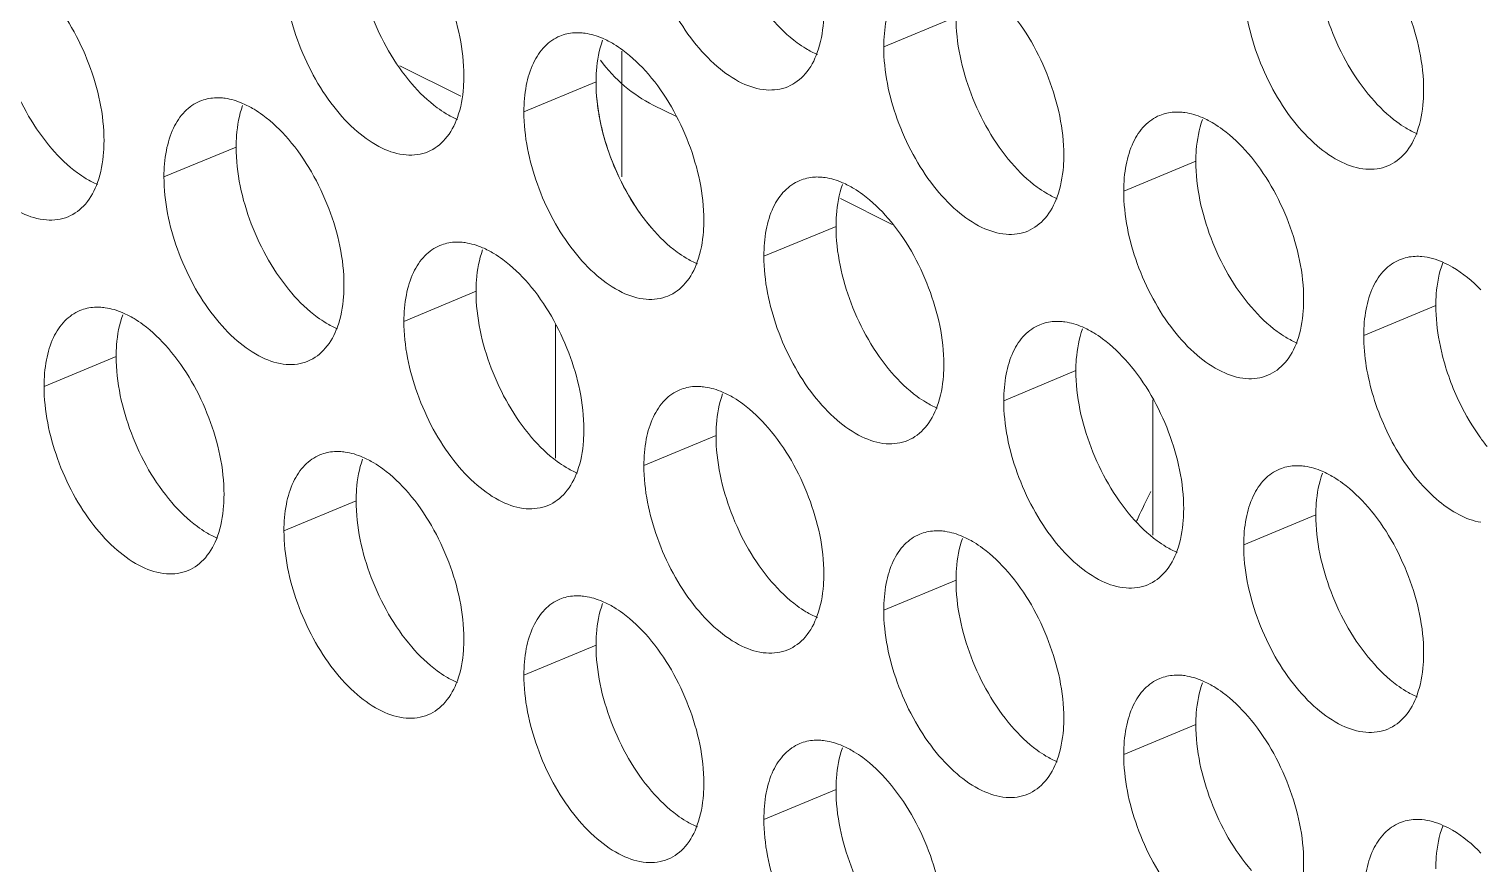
# Model space of a CAD drawing. Header units: millimetres. Extents: x 0 to 2524, y 0 to 1785.
# Drawn here: x 1796.14 to 1808.52, y 796.19 to 803.31 of the extents above; entities that cross this region are included whole.
import ezdxf

# ---------------------------------------------------------------- set-up
doc = ezdxf.new("R2010")
doc.units = ezdxf.units.MM
doc.header["$LTSCALE"] = 0.1
doc.layers.add('标注', color=251, linetype='Continuous', lineweight=9)

msp = doc.modelspace()

# ---------------------------------------------------------------- linework, layer by layer
at = {"layer": '标注'}
for p, q in [((1804.042, 803.413), (1803.426, 803.157)), ((1801.194, 802.05), (1801.194, 803.121)), ((1799.819, 802.738), (1799.299, 802.997)), ((1800.973, 802.859), (1800.358, 802.603)), ((1800.973, 802.859), (1800.358, 802.603)), ((1801.659, 802.563), (1801.46, 802.662)), ((1797.905, 802.304), (1797.289, 802.049)), ((1806.087, 802.183), (1805.472, 801.927)), ((1803.499, 801.643), (1803.057, 801.864)), ((1803.019, 801.628), (1802.404, 801.373)), ((1803.019, 801.628), (1802.404, 801.373)), ((1799.95, 801.074), (1799.335, 800.818)), ((1808.133, 800.952), (1807.518, 800.697)), ((1800.628, 800.79), (1800.628, 799.651)), ((1796.882, 800.519), (1796.267, 800.264)), ((1805.064, 800.398), (1804.449, 800.142)), ((1805.72, 800.149), (1805.72, 798.995)), ((1801.996, 799.844), (1801.381, 799.588)), ((1798.927, 799.289), (1798.312, 799.033)), ((1807.11, 799.168), (1806.495, 798.912)), ((1804.042, 798.613), (1803.426, 798.357)), ((1800.973, 798.059), (1800.358, 797.803)), ((1806.087, 797.383), (1805.472, 797.127)), ((1803.019, 796.828), (1802.404, 796.573))]:
    msp.add_line(p, q, dxfattribs=at)
for centre, radius, start, end in [((1810.248, 801.052), 2.125, 194.0297, 206.073), ((1811.042, 796.649), 5.991, 153.0188, 155.4077), ((1811.005, 796.666), 5.95, 155.41, 155.7084)]:
    msp.add_arc(centre, radius, start, end, dxfattribs=at)
for points, knots in [([(1802.608, 802.818), (1802.551, 802.795), (1802.412, 802.777), (1802.2, 802.845), (1801.989, 802.992), (1801.792, 803.205), (1801.621, 803.47), (1801.448, 803.859), (1801.381, 804.179), (1801.381, 804.388)], [0, 0, 0, 0, 0.08419, 0.180629, 0.294901, 0.426206, 0.569756, 0.71848, 1, 1, 1, 1]), ([(1799.373, 804.156), (1799.521, 803.983), (1799.747, 803.583), (1799.846, 803.133), (1799.846, 802.911)], [0, 0, 0, 0, 0.505546, 1, 1, 1, 1]), ([(1799.373, 804.156), (1799.521, 803.983), (1799.747, 803.583), (1799.846, 803.133), (1799.846, 802.911)], [0, 0, 0, 0, 0.505546, 1, 1, 1, 1]), ([(1799.401, 802.844), (1799.253, 803.017), (1799.027, 803.417), (1798.927, 803.866), (1798.927, 804.089)], [0, 0, 0, 0, 0.505546, 1, 1, 1, 1]), ([(1799.401, 802.844), (1799.253, 803.017), (1799.027, 803.417), (1798.927, 803.866), (1798.927, 804.089)], [0, 0, 0, 0, 0.505546, 1, 1, 1, 1]), ([(1807.556, 804.034), (1807.704, 803.862), (1807.929, 803.461), (1808.029, 803.012), (1808.029, 802.789)], [0, 0, 0, 0, 0.505546, 1, 1, 1, 1]), ([(1807.584, 802.723), (1807.435, 802.895), (1807.21, 803.295), (1807.11, 803.745), (1807.11, 803.968)], [0, 0, 0, 0, 0.505546, 1, 1, 1, 1]), ([(1799.54, 802.264), (1799.482, 802.24), (1799.343, 802.222), (1799.131, 802.291), (1798.921, 802.437), (1798.724, 802.65), (1798.553, 802.916), (1798.379, 803.304), (1798.312, 803.625), (1798.312, 803.833)], [0, 0, 0, 0, 0.08419, 0.180629, 0.294901, 0.426206, 0.569756, 0.71848, 1, 1, 1, 1]), ([(1799.54, 802.264), (1799.482, 802.24), (1799.343, 802.222), (1799.131, 802.291), (1798.921, 802.437), (1798.724, 802.65), (1798.553, 802.916), (1798.379, 803.304), (1798.312, 803.625), (1798.312, 803.833)], [0, 0, 0, 0, 0.08419, 0.180629, 0.294901, 0.426206, 0.569756, 0.71848, 1, 1, 1, 1]), ([(1803.426, 803.157), (1803.426, 803.233), (1803.438, 803.376), (1803.495, 803.569), (1803.592, 803.719), (1803.685, 803.784), (1803.733, 803.804)], [0, 0, 0, 0, 0.300633, 0.564844, 0.793499, 1, 1, 1, 1]), ([(1807.723, 802.143), (1807.665, 802.119), (1807.526, 802.101), (1807.314, 802.17), (1807.104, 802.316), (1806.907, 802.529), (1806.735, 802.794), (1806.562, 803.183), (1806.495, 803.503), (1806.495, 803.712)], [0, 0, 0, 0, 0.08419, 0.180629, 0.294901, 0.426206, 0.569756, 0.71848, 1, 1, 1, 1]), ([(1796.332, 802.29), (1796.184, 802.462), (1795.959, 802.862), (1795.859, 803.312), (1795.859, 803.535)], [0, 0, 0, 0, 0.505546, 1, 1, 1, 1]), ([(1796.304, 803.601), (1796.453, 803.429), (1796.678, 803.029), (1796.778, 802.579), (1796.778, 802.356)], [0, 0, 0, 0, 0.505546, 1, 1, 1, 1]), ([(1802.763, 803.143), (1802.737, 803.158), (1802.629, 803.231), (1802.535, 803.323), (1802.469, 803.399)], [0, 0, 0, 0, 0.231736, 1, 1, 1, 1]), ([(1802.915, 803.465), (1802.915, 803.433), (1802.911, 803.313), (1802.889, 803.192), (1802.859, 803.11)], [0, 0, 0, 0, 0.269025, 1, 1, 1, 1]), ([(1804.515, 802.168), (1804.367, 802.341), (1804.141, 802.741), (1804.042, 803.191), (1804.042, 803.413)], [0, 0, 0, 0, 0.505546, 1, 1, 1, 1]), ([(1804.487, 803.48), (1804.636, 803.307), (1804.861, 802.907), (1804.961, 802.457), (1804.961, 802.235)], [0, 0, 0, 0, 0.505546, 1, 1, 1, 1]), ([(1796.471, 801.71), (1796.414, 801.686), (1796.275, 801.668), (1796.062, 801.737), (1795.852, 801.883), (1795.655, 802.096), (1795.484, 802.361), (1795.311, 802.75), (1795.244, 803.07), (1795.244, 803.279)], [0, 0, 0, 0, 0.08419, 0.180629, 0.294901, 0.426206, 0.569756, 0.71848, 1, 1, 1, 1]), ([(1800.664, 803.25), (1800.703, 803.266), (1800.76, 803.278), (1800.817, 803.279), (1800.831, 803.278)], [0, 0, 0, 0, 0.741995, 1, 1, 1, 1]), ([(1800.664, 803.25), (1800.703, 803.266), (1800.76, 803.278), (1800.817, 803.279), (1800.831, 803.278)], [0, 0, 0, 0, 0.741995, 1, 1, 1, 1]), ([(1800.831, 803.278), (1800.847, 803.278), (1800.915, 803.271), (1800.981, 803.251), (1801.028, 803.231)], [0, 0, 0, 0, 0.236225, 1, 1, 1, 1]), ([(1800.831, 803.278), (1800.847, 803.278), (1800.915, 803.271), (1800.981, 803.251), (1801.028, 803.231)], [0, 0, 0, 0, 0.236225, 1, 1, 1, 1]), ([(1800.358, 802.603), (1800.358, 802.679), (1800.369, 802.821), (1800.427, 803.014), (1800.524, 803.165), (1800.616, 803.23), (1800.664, 803.25)], [0, 0, 0, 0, 0.300633, 0.564844, 0.793499, 1, 1, 1, 1]), ([(1800.358, 802.603), (1800.358, 802.679), (1800.369, 802.821), (1800.427, 803.014), (1800.524, 803.165), (1800.616, 803.23), (1800.664, 803.25)], [0, 0, 0, 0, 0.300633, 0.564844, 0.793499, 1, 1, 1, 1]), ([(1800.973, 802.859), (1800.973, 802.891), (1800.977, 803.011), (1800.999, 803.131), (1801.029, 803.214)], [0, 0, 0, 0, 0.269025, 1, 1, 1, 1]), ([(1800.973, 802.859), (1800.973, 802.891), (1800.977, 803.011), (1800.999, 803.131), (1801.029, 803.214)], [0, 0, 0, 0, 0.269025, 1, 1, 1, 1]), ([(1801.125, 803.181), (1801.151, 803.165), (1801.259, 803.093), (1801.353, 803.001), (1801.419, 802.925)], [0, 0, 0, 0, 0.231736, 1, 1, 1, 1]), ([(1801.125, 803.181), (1801.151, 803.165), (1801.259, 803.093), (1801.353, 803.001), (1801.419, 802.925)], [0, 0, 0, 0, 0.231736, 1, 1, 1, 1]), ([(1804.654, 801.588), (1804.596, 801.564), (1804.458, 801.546), (1804.245, 801.615), (1804.035, 801.761), (1803.838, 801.974), (1803.667, 802.24), (1803.493, 802.629), (1803.426, 802.949), (1803.426, 803.157)], [0, 0, 0, 0, 0.08419, 0.180629, 0.294901, 0.426206, 0.569756, 0.71848, 1, 1, 1, 1]), ([(1801.01, 803.044), (1801.071, 802.963), (1801.206, 802.817), (1801.373, 802.706), (1801.46, 802.662)], [0, 0, 0, 0, 0.508569, 1, 1, 1, 1]), ([(1802.859, 803.11), (1802.836, 803.044), (1802.773, 802.925), (1802.665, 802.842), (1802.608, 802.818)], [0, 0, 0, 0, 0.533077, 1, 1, 1, 1]), ([(1799.846, 802.911), (1799.846, 802.878), (1799.842, 802.758), (1799.821, 802.638), (1799.791, 802.555)], [0, 0, 0, 0, 0.269025, 1, 1, 1, 1]), ([(1799.846, 802.911), (1799.846, 802.878), (1799.842, 802.758), (1799.821, 802.638), (1799.791, 802.555)], [0, 0, 0, 0, 0.269025, 1, 1, 1, 1]), ([(1801.419, 802.925), (1801.567, 802.753), (1801.792, 802.353), (1801.892, 801.903), (1801.892, 801.68)], [0, 0, 0, 0, 0.505546, 1, 1, 1, 1]), ([(1801.419, 802.925), (1801.567, 802.753), (1801.792, 802.353), (1801.892, 801.903), (1801.892, 801.68)], [0, 0, 0, 0, 0.505546, 1, 1, 1, 1]), ([(1799.695, 802.588), (1799.669, 802.604), (1799.561, 802.677), (1799.466, 802.768), (1799.401, 802.844)], [0, 0, 0, 0, 0.231736, 1, 1, 1, 1]), ([(1799.695, 802.588), (1799.669, 802.604), (1799.561, 802.677), (1799.466, 802.768), (1799.401, 802.844)], [0, 0, 0, 0, 0.231736, 1, 1, 1, 1]), ([(1801.447, 801.614), (1801.298, 801.786), (1801.073, 802.186), (1800.973, 802.636), (1800.973, 802.859)], [0, 0, 0, 0, 0.505546, 1, 1, 1, 1]), ([(1801.031, 802.426), (1801.022, 802.463), (1800.99, 802.605), (1800.973, 802.751), (1800.973, 802.859)], [0, 0, 0, 0, 0.261395, 1, 1, 1, 1]), ([(1808.029, 802.789), (1808.029, 802.757), (1808.025, 802.637), (1808.003, 802.517), (1807.973, 802.434)], [0, 0, 0, 0, 0.269025, 1, 1, 1, 1]), ([(1797.289, 802.049), (1797.289, 802.124), (1797.301, 802.267), (1797.358, 802.46), (1797.455, 802.61), (1797.548, 802.675), (1797.596, 802.695)], [0, 0, 0, 0, 0.300633, 0.564844, 0.793499, 1, 1, 1, 1]), ([(1797.596, 802.695), (1797.635, 802.711), (1797.692, 802.724), (1797.748, 802.724), (1797.763, 802.724)], [0, 0, 0, 0, 0.741995, 1, 1, 1, 1]), ([(1797.763, 802.724), (1797.779, 802.723), (1797.847, 802.717), (1797.912, 802.697), (1797.96, 802.676)], [0, 0, 0, 0, 0.236225, 1, 1, 1, 1]), ([(1797.905, 802.304), (1797.905, 802.337), (1797.909, 802.457), (1797.93, 802.577), (1797.96, 802.659)], [0, 0, 0, 0, 0.269025, 1, 1, 1, 1]), ([(1807.877, 802.467), (1807.851, 802.483), (1807.743, 802.555), (1807.649, 802.647), (1807.584, 802.723)], [0, 0, 0, 0, 0.231736, 1, 1, 1, 1]), ([(1798.057, 802.626), (1798.082, 802.611), (1798.19, 802.538), (1798.285, 802.447), (1798.35, 802.371)], [0, 0, 0, 0, 0.231736, 1, 1, 1, 1]), ([(1799.791, 802.555), (1799.767, 802.49), (1799.705, 802.371), (1799.596, 802.287), (1799.54, 802.264)], [0, 0, 0, 0, 0.533077, 1, 1, 1, 1]), ([(1799.791, 802.555), (1799.767, 802.49), (1799.705, 802.371), (1799.596, 802.287), (1799.54, 802.264)], [0, 0, 0, 0, 0.533077, 1, 1, 1, 1]), ([(1801.586, 801.034), (1801.528, 801.01), (1801.389, 800.992), (1801.177, 801.061), (1800.967, 801.207), (1800.77, 801.42), (1800.598, 801.685), (1800.425, 802.074), (1800.358, 802.394), (1800.358, 802.603)], [0, 0, 0, 0, 0.08419, 0.180629, 0.294901, 0.426206, 0.569756, 0.71848, 1, 1, 1, 1]), ([(1801.586, 801.034), (1801.528, 801.01), (1801.389, 800.992), (1801.177, 801.061), (1800.967, 801.207), (1800.77, 801.42), (1800.598, 801.685), (1800.425, 802.074), (1800.358, 802.394), (1800.358, 802.603)], [0, 0, 0, 0, 0.08419, 0.180629, 0.294901, 0.426206, 0.569756, 0.71848, 1, 1, 1, 1]), ([(1805.472, 801.927), (1805.472, 802.003), (1805.484, 802.145), (1805.541, 802.338), (1805.638, 802.489), (1805.731, 802.554), (1805.779, 802.574)], [0, 0, 0, 0, 0.300633, 0.564844, 0.793499, 1, 1, 1, 1]), ([(1805.779, 802.574), (1805.818, 802.59), (1805.874, 802.602), (1805.931, 802.603), (1805.946, 802.602)], [0, 0, 0, 0, 0.741995, 1, 1, 1, 1]), ([(1805.946, 802.602), (1805.962, 802.602), (1806.029, 802.595), (1806.095, 802.575), (1806.143, 802.555)], [0, 0, 0, 0, 0.236225, 1, 1, 1, 1]), ([(1806.087, 802.183), (1806.087, 802.215), (1806.092, 802.335), (1806.113, 802.455), (1806.143, 802.538)], [0, 0, 0, 0, 0.269025, 1, 1, 1, 1]), ([(1801.447, 801.614), (1801.399, 801.669), (1801.216, 801.915), (1801.089, 802.201), (1801.031, 802.426)], [0, 0, 0, 0, 0.24034, 1, 1, 1, 1]), ([(1806.239, 802.505), (1806.265, 802.489), (1806.373, 802.417), (1806.468, 802.325), (1806.533, 802.249)], [0, 0, 0, 0, 0.231736, 1, 1, 1, 1]), ([(1807.973, 802.434), (1807.95, 802.368), (1807.888, 802.249), (1807.779, 802.166), (1807.723, 802.143)], [0, 0, 0, 0, 0.533077, 1, 1, 1, 1]), ([(1796.626, 802.034), (1796.6, 802.05), (1796.492, 802.122), (1796.398, 802.214), (1796.332, 802.29)], [0, 0, 0, 0, 0.231736, 1, 1, 1, 1]), ([(1796.778, 802.356), (1796.778, 802.324), (1796.774, 802.204), (1796.752, 802.084), (1796.722, 802.001)], [0, 0, 0, 0, 0.269025, 1, 1, 1, 1]), ([(1798.378, 801.059), (1798.23, 801.232), (1798.004, 801.632), (1797.905, 802.082), (1797.905, 802.304)], [0, 0, 0, 0, 0.505546, 1, 1, 1, 1]), ([(1798.35, 802.371), (1798.498, 802.198), (1798.724, 801.798), (1798.824, 801.348), (1798.824, 801.126)], [0, 0, 0, 0, 0.505546, 1, 1, 1, 1]), ([(1804.809, 801.913), (1804.783, 801.928), (1804.675, 802.001), (1804.58, 802.092), (1804.515, 802.168)], [0, 0, 0, 0, 0.231736, 1, 1, 1, 1]), ([(1804.961, 802.235), (1804.961, 802.202), (1804.956, 802.082), (1804.935, 801.962), (1804.905, 801.88)], [0, 0, 0, 0, 0.269025, 1, 1, 1, 1]), ([(1806.561, 800.938), (1806.412, 801.11), (1806.187, 801.51), (1806.087, 801.96), (1806.087, 802.183)], [0, 0, 0, 0, 0.505546, 1, 1, 1, 1]), ([(1806.533, 802.249), (1806.681, 802.077), (1806.907, 801.677), (1807.006, 801.227), (1807.006, 801.004)], [0, 0, 0, 0, 0.505546, 1, 1, 1, 1]), ([(1798.517, 800.479), (1798.459, 800.455), (1798.321, 800.437), (1798.108, 800.506), (1797.898, 800.653), (1797.701, 800.866), (1797.53, 801.131), (1797.356, 801.52), (1797.289, 801.84), (1797.289, 802.049)], [0, 0, 0, 0, 0.08419, 0.180629, 0.294901, 0.426206, 0.569756, 0.71848, 1, 1, 1, 1]), ([(1802.71, 802.019), (1802.749, 802.035), (1802.806, 802.048), (1802.862, 802.049), (1802.877, 802.048)], [0, 0, 0, 0, 0.741995, 1, 1, 1, 1]), ([(1802.71, 802.019), (1802.749, 802.035), (1802.806, 802.048), (1802.862, 802.049), (1802.877, 802.048)], [0, 0, 0, 0, 0.741995, 1, 1, 1, 1]), ([(1802.877, 802.048), (1802.893, 802.047), (1802.961, 802.041), (1803.027, 802.021), (1803.074, 802)], [0, 0, 0, 0, 0.236225, 1, 1, 1, 1]), ([(1802.877, 802.048), (1802.893, 802.047), (1802.961, 802.041), (1803.027, 802.021), (1803.074, 802)], [0, 0, 0, 0, 0.236225, 1, 1, 1, 1]), ([(1796.722, 802.001), (1796.699, 801.935), (1796.636, 801.816), (1796.528, 801.733), (1796.471, 801.71)], [0, 0, 0, 0, 0.533077, 1, 1, 1, 1]), ([(1802.404, 801.373), (1802.404, 801.448), (1802.415, 801.591), (1802.472, 801.784), (1802.57, 801.934), (1802.662, 801.999), (1802.71, 802.019)], [0, 0, 0, 0, 0.300633, 0.564844, 0.793499, 1, 1, 1, 1]), ([(1802.404, 801.373), (1802.404, 801.448), (1802.415, 801.591), (1802.472, 801.784), (1802.57, 801.934), (1802.662, 801.999), (1802.71, 802.019)], [0, 0, 0, 0, 0.300633, 0.564844, 0.793499, 1, 1, 1, 1]), ([(1803.019, 801.628), (1803.019, 801.661), (1803.023, 801.781), (1803.045, 801.901), (1803.074, 801.984)], [0, 0, 0, 0, 0.269025, 1, 1, 1, 1]), ([(1803.019, 801.628), (1803.019, 801.661), (1803.023, 801.781), (1803.045, 801.901), (1803.074, 801.984)], [0, 0, 0, 0, 0.269025, 1, 1, 1, 1]), ([(1803.171, 801.95), (1803.197, 801.935), (1803.305, 801.862), (1803.399, 801.771), (1803.464, 801.695)], [0, 0, 0, 0, 0.231736, 1, 1, 1, 1]), ([(1803.171, 801.95), (1803.197, 801.935), (1803.305, 801.862), (1803.399, 801.771), (1803.464, 801.695)], [0, 0, 0, 0, 0.231736, 1, 1, 1, 1]), ([(1806.7, 800.358), (1806.642, 800.334), (1806.503, 800.316), (1806.291, 800.385), (1806.081, 800.531), (1805.884, 800.744), (1805.713, 801.009), (1805.539, 801.398), (1805.472, 801.718), (1805.472, 801.927)], [0, 0, 0, 0, 0.08419, 0.180629, 0.294901, 0.426206, 0.569756, 0.71848, 1, 1, 1, 1]), ([(1804.905, 801.88), (1804.881, 801.814), (1804.819, 801.695), (1804.711, 801.612), (1804.654, 801.588)], [0, 0, 0, 0, 0.533077, 1, 1, 1, 1]), ([(1801.892, 801.68), (1801.892, 801.648), (1801.888, 801.528), (1801.866, 801.408), (1801.836, 801.325)], [0, 0, 0, 0, 0.269025, 1, 1, 1, 1]), ([(1801.892, 801.68), (1801.892, 801.648), (1801.888, 801.528), (1801.866, 801.408), (1801.836, 801.325)], [0, 0, 0, 0, 0.269025, 1, 1, 1, 1]), ([(1803.464, 801.695), (1803.613, 801.522), (1803.838, 801.122), (1803.938, 800.672), (1803.938, 800.45)], [0, 0, 0, 0, 0.505546, 1, 1, 1, 1]), ([(1803.464, 801.695), (1803.613, 801.522), (1803.838, 801.122), (1803.938, 800.672), (1803.938, 800.45)], [0, 0, 0, 0, 0.505546, 1, 1, 1, 1]), ([(1801.74, 801.358), (1801.714, 801.374), (1801.606, 801.446), (1801.512, 801.538), (1801.447, 801.614)], [0, 0, 0, 0, 0.231736, 1, 1, 1, 1]), ([(1801.74, 801.358), (1801.714, 801.374), (1801.606, 801.446), (1801.512, 801.538), (1801.447, 801.614)], [0, 0, 0, 0, 0.231736, 1, 1, 1, 1]), ([(1803.492, 800.383), (1803.344, 800.556), (1803.118, 800.956), (1803.019, 801.406), (1803.019, 801.628)], [0, 0, 0, 0, 0.505546, 1, 1, 1, 1]), ([(1803.492, 800.383), (1803.344, 800.556), (1803.118, 800.956), (1803.019, 801.406), (1803.019, 801.628)], [0, 0, 0, 0, 0.505546, 1, 1, 1, 1]), ([(1799.335, 800.818), (1799.335, 800.894), (1799.347, 801.036), (1799.404, 801.229), (1799.501, 801.38), (1799.594, 801.445), (1799.642, 801.465)], [0, 0, 0, 0, 0.300633, 0.564844, 0.793499, 1, 1, 1, 1]), ([(1799.642, 801.465), (1799.681, 801.481), (1799.737, 801.494), (1799.794, 801.494), (1799.809, 801.493)], [0, 0, 0, 0, 0.741995, 1, 1, 1, 1]), ([(1799.809, 801.493), (1799.825, 801.493), (1799.892, 801.486), (1799.958, 801.466), (1800.006, 801.446)], [0, 0, 0, 0, 0.236225, 1, 1, 1, 1]), ([(1799.95, 801.074), (1799.95, 801.106), (1799.955, 801.226), (1799.976, 801.346), (1800.006, 801.429)], [0, 0, 0, 0, 0.269025, 1, 1, 1, 1]), ([(1800.102, 801.396), (1800.128, 801.38), (1800.236, 801.308), (1800.331, 801.216), (1800.396, 801.14)], [0, 0, 0, 0, 0.231736, 1, 1, 1, 1]), ([(1801.836, 801.325), (1801.813, 801.259), (1801.751, 801.14), (1801.642, 801.057), (1801.586, 801.034)], [0, 0, 0, 0, 0.533077, 1, 1, 1, 1]), ([(1801.836, 801.325), (1801.813, 801.259), (1801.751, 801.14), (1801.642, 801.057), (1801.586, 801.034)], [0, 0, 0, 0, 0.533077, 1, 1, 1, 1]), ([(1803.631, 799.803), (1803.574, 799.779), (1803.435, 799.761), (1803.222, 799.83), (1803.012, 799.977), (1802.815, 800.19), (1802.644, 800.455), (1802.471, 800.844), (1802.404, 801.164), (1802.404, 801.373)], [0, 0, 0, 0, 0.08419, 0.180629, 0.294901, 0.426206, 0.569756, 0.71848, 1, 1, 1, 1]), ([(1803.631, 799.803), (1803.574, 799.779), (1803.435, 799.761), (1803.222, 799.83), (1803.012, 799.977), (1802.815, 800.19), (1802.644, 800.455), (1802.471, 800.844), (1802.404, 801.164), (1802.404, 801.373)], [0, 0, 0, 0, 0.08419, 0.180629, 0.294901, 0.426206, 0.569756, 0.71848, 1, 1, 1, 1]), ([(1807.518, 800.697), (1807.518, 800.772), (1807.529, 800.915), (1807.587, 801.108), (1807.684, 801.258), (1807.776, 801.323), (1807.824, 801.343)], [0, 0, 0, 0, 0.300719, 0.564842, 0.793477, 1, 1, 1, 1]), ([(1807.956, 801.372), (1807.975, 801.373), (1808.056, 801.371), (1808.136, 801.347), (1808.193, 801.322)], [0, 0, 0, 0, 0.234203, 1, 1, 1, 1]), ([(1807.956, 801.372), (1807.975, 801.373), (1808.056, 801.371), (1808.136, 801.347), (1808.193, 801.322)], [0, 0, 0, 0, 0.234203, 1, 1, 1, 1]), ([(1808.133, 800.952), (1808.133, 800.986), (1808.137, 801.108), (1808.16, 801.232), (1808.192, 801.316)], [0, 0, 0, 0, 0.269773, 1, 1, 1, 1]), ([(1808.193, 801.322), (1808.221, 801.31), (1808.341, 801.248), (1808.446, 801.16), (1808.518, 801.086)], [0, 0, 0, 0, 0.228039, 1, 1, 1, 1]), ([(1798.672, 800.804), (1798.646, 800.819), (1798.538, 800.892), (1798.443, 800.984), (1798.378, 801.059)], [0, 0, 0, 0, 0.231736, 1, 1, 1, 1]), ([(1798.824, 801.126), (1798.824, 801.093), (1798.819, 800.973), (1798.798, 800.853), (1798.768, 800.771)], [0, 0, 0, 0, 0.269025, 1, 1, 1, 1]), ([(1800.424, 799.829), (1800.275, 800.002), (1800.05, 800.402), (1799.95, 800.851), (1799.95, 801.074)], [0, 0, 0, 0, 0.505546, 1, 1, 1, 1]), ([(1800.396, 801.14), (1800.544, 800.968), (1800.77, 800.568), (1800.869, 800.118), (1800.869, 799.895)], [0, 0, 0, 0, 0.505546, 1, 1, 1, 1]), ([(1796.573, 800.91), (1796.612, 800.926), (1796.669, 800.939), (1796.725, 800.94), (1796.74, 800.939)], [0, 0, 0, 0, 0.741995, 1, 1, 1, 1]), ([(1796.74, 800.939), (1796.756, 800.938), (1796.824, 800.932), (1796.889, 800.912), (1796.937, 800.891)], [0, 0, 0, 0, 0.236225, 1, 1, 1, 1]), ([(1806.854, 800.682), (1806.829, 800.698), (1806.721, 800.77), (1806.626, 800.862), (1806.561, 800.938)], [0, 0, 0, 0, 0.231736, 1, 1, 1, 1]), ([(1807.006, 801.004), (1807.006, 800.972), (1807.002, 800.852), (1806.981, 800.732), (1806.951, 800.649)], [0, 0, 0, 0, 0.269025, 1, 1, 1, 1]), ([(1808.187, 800.537), (1808.178, 800.572), (1808.148, 800.709), (1808.133, 800.849), (1808.133, 800.952)], [0, 0, 0, 0, 0.261145, 1, 1, 1, 1]), ([(1796.267, 800.264), (1796.267, 800.339), (1796.278, 800.482), (1796.335, 800.675), (1796.433, 800.825), (1796.525, 800.89), (1796.573, 800.91)], [0, 0, 0, 0, 0.300633, 0.564844, 0.793499, 1, 1, 1, 1]), ([(1796.882, 800.519), (1796.882, 800.552), (1796.886, 800.672), (1796.908, 800.792), (1796.937, 800.875)], [0, 0, 0, 0, 0.269025, 1, 1, 1, 1]), ([(1797.034, 800.842), (1797.06, 800.826), (1797.168, 800.753), (1797.262, 800.662), (1797.327, 800.586)], [0, 0, 0, 0, 0.231736, 1, 1, 1, 1]), ([(1800.563, 799.249), (1800.505, 799.225), (1800.366, 799.207), (1800.154, 799.276), (1799.944, 799.422), (1799.747, 799.635), (1799.576, 799.9), (1799.402, 800.289), (1799.335, 800.609), (1799.335, 800.818)], [0, 0, 0, 0, 0.08419, 0.180629, 0.294901, 0.426206, 0.569756, 0.71848, 1, 1, 1, 1]), ([(1804.756, 800.789), (1804.795, 800.805), (1804.851, 800.818), (1804.908, 800.818), (1804.923, 800.818)], [0, 0, 0, 0, 0.741995, 1, 1, 1, 1]), ([(1804.923, 800.818), (1804.939, 800.817), (1805.006, 800.811), (1805.072, 800.79), (1805.12, 800.77)], [0, 0, 0, 0, 0.236225, 1, 1, 1, 1]), ([(1798.768, 800.771), (1798.744, 800.705), (1798.682, 800.586), (1798.574, 800.503), (1798.517, 800.479)], [0, 0, 0, 0, 0.533077, 1, 1, 1, 1]), ([(1804.449, 800.142), (1804.449, 800.218), (1804.461, 800.36), (1804.518, 800.554), (1804.615, 800.704), (1804.708, 800.769), (1804.756, 800.789)], [0, 0, 0, 0, 0.300633, 0.564844, 0.793499, 1, 1, 1, 1]), ([(1805.064, 800.398), (1805.064, 800.43), (1805.069, 800.55), (1805.09, 800.671), (1805.12, 800.753)], [0, 0, 0, 0, 0.269025, 1, 1, 1, 1]), ([(1805.216, 800.72), (1805.242, 800.705), (1805.35, 800.632), (1805.445, 800.54), (1805.51, 800.464)], [0, 0, 0, 0, 0.231736, 1, 1, 1, 1]), ([(1808.518, 799.105), (1808.387, 799.127), (1808.113, 799.288), (1807.804, 799.671), (1807.582, 800.159), (1807.518, 800.521), (1807.518, 800.697)], [0, 0, 0, 0, 0.200223, 0.454809, 0.735097, 1, 1, 1, 1]), ([(1797.327, 800.586), (1797.476, 800.413), (1797.701, 800.013), (1797.801, 799.564), (1797.801, 799.341)], [0, 0, 0, 0, 0.505546, 1, 1, 1, 1]), ([(1806.951, 800.649), (1806.927, 800.583), (1806.865, 800.464), (1806.756, 800.381), (1806.7, 800.358)], [0, 0, 0, 0, 0.533077, 1, 1, 1, 1]), ([(1797.355, 799.275), (1797.207, 799.447), (1796.981, 799.847), (1796.882, 800.297), (1796.882, 800.519)], [0, 0, 0, 0, 0.505546, 1, 1, 1, 1]), ([(1803.938, 800.45), (1803.938, 800.418), (1803.934, 800.298), (1803.912, 800.177), (1803.882, 800.095)], [0, 0, 0, 0, 0.269025, 1, 1, 1, 1]), ([(1803.938, 800.45), (1803.938, 800.418), (1803.934, 800.298), (1803.912, 800.177), (1803.882, 800.095)], [0, 0, 0, 0, 0.269025, 1, 1, 1, 1]), ([(1805.51, 800.464), (1805.658, 800.292), (1805.884, 799.892), (1805.983, 799.442), (1805.983, 799.219)], [0, 0, 0, 0, 0.505546, 1, 1, 1, 1]), ([(1803.786, 800.128), (1803.76, 800.143), (1803.652, 800.216), (1803.557, 800.308), (1803.492, 800.383)], [0, 0, 0, 0, 0.231736, 1, 1, 1, 1]), ([(1803.786, 800.128), (1803.76, 800.143), (1803.652, 800.216), (1803.557, 800.308), (1803.492, 800.383)], [0, 0, 0, 0, 0.231736, 1, 1, 1, 1]), ([(1805.538, 799.153), (1805.39, 799.326), (1805.164, 799.726), (1805.064, 800.175), (1805.064, 800.398)], [0, 0, 0, 0, 0.505546, 1, 1, 1, 1]), ([(1797.494, 798.694), (1797.437, 798.67), (1797.298, 798.652), (1797.085, 798.721), (1796.875, 798.868), (1796.678, 799.081), (1796.507, 799.346), (1796.334, 799.735), (1796.267, 800.055), (1796.267, 800.264)], [0, 0, 0, 0, 0.08419, 0.180629, 0.294901, 0.426206, 0.569756, 0.71848, 1, 1, 1, 1]), ([(1801.381, 799.588), (1801.381, 799.663), (1801.392, 799.806), (1801.45, 799.999), (1801.547, 800.15), (1801.639, 800.215), (1801.687, 800.234)], [0, 0, 0, 0, 0.300633, 0.564844, 0.793499, 1, 1, 1, 1]), ([(1801.687, 800.234), (1801.726, 800.251), (1801.783, 800.263), (1801.84, 800.264), (1801.854, 800.263)], [0, 0, 0, 0, 0.741995, 1, 1, 1, 1]), ([(1801.854, 800.263), (1801.87, 800.262), (1801.938, 800.256), (1802.004, 800.236), (1802.051, 800.215)], [0, 0, 0, 0, 0.236225, 1, 1, 1, 1]), ([(1801.996, 799.844), (1801.996, 799.876), (1802, 799.996), (1802.022, 800.116), (1802.052, 800.199)], [0, 0, 0, 0, 0.269025, 1, 1, 1, 1]), ([(1802.148, 800.166), (1802.174, 800.15), (1802.282, 800.077), (1802.376, 799.986), (1802.441, 799.91)], [0, 0, 0, 0, 0.231736, 1, 1, 1, 1]), ([(1803.882, 800.095), (1803.858, 800.029), (1803.796, 799.91), (1803.688, 799.827), (1803.631, 799.803)], [0, 0, 0, 0, 0.533077, 1, 1, 1, 1]), ([(1803.882, 800.095), (1803.858, 800.029), (1803.796, 799.91), (1803.688, 799.827), (1803.631, 799.803)], [0, 0, 0, 0, 0.533077, 1, 1, 1, 1]), ([(1805.677, 798.573), (1805.619, 798.549), (1805.48, 798.531), (1805.268, 798.6), (1805.058, 798.746), (1804.861, 798.959), (1804.69, 799.224), (1804.516, 799.613), (1804.449, 799.934), (1804.449, 800.142)], [0, 0, 0, 0, 0.08419, 0.180629, 0.294901, 0.426206, 0.569756, 0.71848, 1, 1, 1, 1]), ([(1808.571, 799.75), (1808.549, 799.777), (1808.462, 799.893), (1808.388, 800.019), (1808.34, 800.118)], [0, 0, 0, 0, 0.242274, 1, 1, 1, 1]), ([(1800.717, 799.573), (1800.692, 799.589), (1800.583, 799.662), (1800.489, 799.753), (1800.424, 799.829)], [0, 0, 0, 0, 0.231736, 1, 1, 1, 1]), ([(1800.869, 799.895), (1800.869, 799.863), (1800.865, 799.743), (1800.844, 799.623), (1800.814, 799.54)], [0, 0, 0, 0, 0.269025, 1, 1, 1, 1]), ([(1802.469, 798.599), (1802.321, 798.771), (1802.096, 799.171), (1801.996, 799.621), (1801.996, 799.844)], [0, 0, 0, 0, 0.505546, 1, 1, 1, 1]), ([(1802.441, 799.91), (1802.59, 799.737), (1802.815, 799.337), (1802.915, 798.888), (1802.915, 798.665)], [0, 0, 0, 0, 0.505546, 1, 1, 1, 1]), ([(1798.619, 799.68), (1798.658, 799.696), (1798.714, 799.709), (1798.771, 799.709), (1798.786, 799.709)], [0, 0, 0, 0, 0.741995, 1, 1, 1, 1]), ([(1798.786, 799.709), (1798.802, 799.708), (1798.869, 799.702), (1798.935, 799.681), (1798.983, 799.661)], [0, 0, 0, 0, 0.236225, 1, 1, 1, 1]), ([(1798.312, 799.033), (1798.312, 799.109), (1798.324, 799.252), (1798.381, 799.445), (1798.478, 799.595), (1798.571, 799.66), (1798.619, 799.68)], [0, 0, 0, 0, 0.300633, 0.564844, 0.793499, 1, 1, 1, 1]), ([(1798.927, 799.289), (1798.927, 799.321), (1798.932, 799.441), (1798.953, 799.562), (1798.983, 799.644)], [0, 0, 0, 0, 0.269025, 1, 1, 1, 1]), ([(1799.079, 799.611), (1799.105, 799.596), (1799.213, 799.523), (1799.308, 799.431), (1799.373, 799.356)], [0, 0, 0, 0, 0.231736, 1, 1, 1, 1]), ([(1802.608, 798.018), (1802.551, 797.995), (1802.412, 797.977), (1802.2, 798.045), (1801.989, 798.192), (1801.792, 798.405), (1801.621, 798.67), (1801.448, 799.059), (1801.381, 799.379), (1801.381, 799.588)], [0, 0, 0, 0, 0.08419, 0.180629, 0.294901, 0.426206, 0.569756, 0.71848, 1, 1, 1, 1]), ([(1806.801, 799.559), (1806.84, 799.575), (1806.897, 799.587), (1806.954, 799.588), (1806.968, 799.587)], [0, 0, 0, 0, 0.741995, 1, 1, 1, 1]), ([(1806.968, 799.587), (1806.984, 799.587), (1807.052, 799.58), (1807.118, 799.56), (1807.165, 799.54)], [0, 0, 0, 0, 0.236225, 1, 1, 1, 1]), ([(1800.814, 799.54), (1800.79, 799.475), (1800.728, 799.355), (1800.619, 799.272), (1800.563, 799.249)], [0, 0, 0, 0, 0.533077, 1, 1, 1, 1]), ([(1806.495, 798.912), (1806.495, 798.988), (1806.506, 799.13), (1806.564, 799.323), (1806.661, 799.474), (1806.754, 799.539), (1806.801, 799.559)], [0, 0, 0, 0, 0.300633, 0.564844, 0.793499, 1, 1, 1, 1]), ([(1807.11, 799.168), (1807.11, 799.2), (1807.114, 799.32), (1807.136, 799.44), (1807.166, 799.523)], [0, 0, 0, 0, 0.269025, 1, 1, 1, 1]), ([(1807.262, 799.49), (1807.288, 799.474), (1807.396, 799.401), (1807.49, 799.31), (1807.556, 799.234)], [0, 0, 0, 0, 0.231736, 1, 1, 1, 1]), ([(1797.801, 799.341), (1797.801, 799.309), (1797.797, 799.189), (1797.775, 799.068), (1797.745, 798.986)], [0, 0, 0, 0, 0.269025, 1, 1, 1, 1]), ([(1799.373, 799.356), (1799.521, 799.183), (1799.747, 798.783), (1799.846, 798.333), (1799.846, 798.111)], [0, 0, 0, 0, 0.505546, 1, 1, 1, 1]), ([(1797.649, 799.019), (1797.623, 799.034), (1797.515, 799.107), (1797.42, 799.199), (1797.355, 799.275)], [0, 0, 0, 0, 0.231736, 1, 1, 1, 1]), ([(1799.401, 798.044), (1799.253, 798.217), (1799.027, 798.617), (1798.927, 799.066), (1798.927, 799.289)], [0, 0, 0, 0, 0.505546, 1, 1, 1, 1]), ([(1805.983, 799.219), (1805.983, 799.187), (1805.979, 799.067), (1805.958, 798.947), (1805.928, 798.864)], [0, 0, 0, 0, 0.269025, 1, 1, 1, 1]), ([(1807.556, 799.234), (1807.704, 799.062), (1807.929, 798.661), (1808.029, 798.212), (1808.029, 797.989)], [0, 0, 0, 0, 0.505546, 1, 1, 1, 1]), ([(1805.832, 798.897), (1805.806, 798.913), (1805.698, 798.986), (1805.603, 799.077), (1805.538, 799.153)], [0, 0, 0, 0, 0.231736, 1, 1, 1, 1]), ([(1807.584, 797.923), (1807.435, 798.095), (1807.21, 798.495), (1807.11, 798.945), (1807.11, 799.168)], [0, 0, 0, 0, 0.505546, 1, 1, 1, 1]), ([(1797.745, 798.986), (1797.721, 798.92), (1797.659, 798.801), (1797.551, 798.718), (1797.494, 798.694)], [0, 0, 0, 0, 0.533077, 1, 1, 1, 1]), ([(1799.54, 797.464), (1799.482, 797.44), (1799.343, 797.422), (1799.131, 797.491), (1798.921, 797.637), (1798.724, 797.85), (1798.553, 798.116), (1798.379, 798.504), (1798.312, 798.825), (1798.312, 799.033)], [0, 0, 0, 0, 0.08419, 0.180629, 0.294901, 0.426206, 0.569756, 0.71848, 1, 1, 1, 1]), ([(1803.426, 798.357), (1803.426, 798.433), (1803.438, 798.576), (1803.495, 798.769), (1803.592, 798.919), (1803.685, 798.984), (1803.733, 799.004)], [0, 0, 0, 0, 0.300633, 0.564844, 0.793499, 1, 1, 1, 1]), ([(1803.733, 799.004), (1803.772, 799.02), (1803.829, 799.033), (1803.885, 799.033), (1803.9, 799.033)], [0, 0, 0, 0, 0.741995, 1, 1, 1, 1]), ([(1803.9, 799.033), (1803.916, 799.032), (1803.984, 799.026), (1804.049, 799.005), (1804.097, 798.985)], [0, 0, 0, 0, 0.236225, 1, 1, 1, 1]), ([(1804.042, 798.613), (1804.042, 798.645), (1804.046, 798.765), (1804.067, 798.886), (1804.097, 798.968)], [0, 0, 0, 0, 0.269025, 1, 1, 1, 1]), ([(1804.194, 798.935), (1804.219, 798.92), (1804.327, 798.847), (1804.422, 798.755), (1804.487, 798.68)], [0, 0, 0, 0, 0.231736, 1, 1, 1, 1]), ([(1805.928, 798.864), (1805.904, 798.799), (1805.842, 798.68), (1805.733, 798.596), (1805.677, 798.573)], [0, 0, 0, 0, 0.533077, 1, 1, 1, 1]), ([(1807.723, 797.343), (1807.665, 797.319), (1807.526, 797.301), (1807.314, 797.37), (1807.104, 797.516), (1806.907, 797.729), (1806.735, 797.994), (1806.562, 798.383), (1806.495, 798.703), (1806.495, 798.912)], [0, 0, 0, 0, 0.08419, 0.180629, 0.294901, 0.426206, 0.569756, 0.71848, 1, 1, 1, 1]), ([(1802.763, 798.343), (1802.737, 798.358), (1802.629, 798.431), (1802.535, 798.523), (1802.469, 798.599)], [0, 0, 0, 0, 0.231736, 1, 1, 1, 1]), ([(1802.915, 798.665), (1802.915, 798.633), (1802.911, 798.513), (1802.889, 798.392), (1802.859, 798.31)], [0, 0, 0, 0, 0.269025, 1, 1, 1, 1]), ([(1804.515, 797.368), (1804.367, 797.541), (1804.141, 797.941), (1804.042, 798.391), (1804.042, 798.613)], [0, 0, 0, 0, 0.505546, 1, 1, 1, 1]), ([(1804.487, 798.68), (1804.636, 798.507), (1804.861, 798.107), (1804.961, 797.657), (1804.961, 797.435)], [0, 0, 0, 0, 0.505546, 1, 1, 1, 1]), ([(1800.358, 797.803), (1800.358, 797.879), (1800.369, 798.021), (1800.427, 798.214), (1800.524, 798.365), (1800.616, 798.43), (1800.664, 798.45)], [0, 0, 0, 0, 0.300633, 0.564844, 0.793499, 1, 1, 1, 1]), ([(1800.664, 798.45), (1800.703, 798.466), (1800.76, 798.478), (1800.817, 798.479), (1800.831, 798.478)], [0, 0, 0, 0, 0.741995, 1, 1, 1, 1]), ([(1800.831, 798.478), (1800.847, 798.478), (1800.915, 798.471), (1800.981, 798.451), (1801.028, 798.431)], [0, 0, 0, 0, 0.236225, 1, 1, 1, 1]), ([(1800.973, 798.059), (1800.973, 798.091), (1800.977, 798.211), (1800.999, 798.331), (1801.029, 798.414)], [0, 0, 0, 0, 0.269025, 1, 1, 1, 1]), ([(1801.125, 798.381), (1801.151, 798.365), (1801.259, 798.293), (1801.353, 798.201), (1801.419, 798.125)], [0, 0, 0, 0, 0.231736, 1, 1, 1, 1]), ([(1804.654, 796.788), (1804.596, 796.764), (1804.458, 796.746), (1804.245, 796.815), (1804.035, 796.961), (1803.838, 797.174), (1803.667, 797.44), (1803.493, 797.829), (1803.426, 798.149), (1803.426, 798.357)], [0, 0, 0, 0, 0.08419, 0.180629, 0.294901, 0.426206, 0.569756, 0.71848, 1, 1, 1, 1]), ([(1802.859, 798.31), (1802.836, 798.244), (1802.773, 798.125), (1802.665, 798.042), (1802.608, 798.018)], [0, 0, 0, 0, 0.533077, 1, 1, 1, 1]), ([(1799.846, 798.111), (1799.846, 798.078), (1799.842, 797.958), (1799.821, 797.838), (1799.791, 797.755)], [0, 0, 0, 0, 0.269025, 1, 1, 1, 1]), ([(1801.419, 798.125), (1801.567, 797.953), (1801.792, 797.553), (1801.892, 797.103), (1801.892, 796.88)], [0, 0, 0, 0, 0.505546, 1, 1, 1, 1]), ([(1799.695, 797.788), (1799.669, 797.804), (1799.561, 797.877), (1799.466, 797.968), (1799.401, 798.044)], [0, 0, 0, 0, 0.231736, 1, 1, 1, 1]), ([(1801.447, 796.814), (1801.298, 796.986), (1801.073, 797.386), (1800.973, 797.836), (1800.973, 798.059)], [0, 0, 0, 0, 0.505546, 1, 1, 1, 1]), ([(1808.029, 797.989), (1808.029, 797.957), (1808.025, 797.837), (1808.003, 797.717), (1807.973, 797.634)], [0, 0, 0, 0, 0.269025, 1, 1, 1, 1]), ([(1807.877, 797.667), (1807.851, 797.683), (1807.743, 797.755), (1807.649, 797.847), (1807.584, 797.923)], [0, 0, 0, 0, 0.231736, 1, 1, 1, 1]), ([(1799.791, 797.755), (1799.767, 797.69), (1799.705, 797.571), (1799.596, 797.487), (1799.54, 797.464)], [0, 0, 0, 0, 0.533077, 1, 1, 1, 1]), ([(1801.586, 796.234), (1801.528, 796.21), (1801.389, 796.192), (1801.177, 796.261), (1800.967, 796.407), (1800.77, 796.62), (1800.598, 796.885), (1800.425, 797.274), (1800.358, 797.594), (1800.358, 797.803)], [0, 0, 0, 0, 0.08419, 0.180629, 0.294901, 0.426206, 0.569756, 0.71848, 1, 1, 1, 1]), ([(1805.472, 797.127), (1805.472, 797.203), (1805.484, 797.345), (1805.541, 797.538), (1805.638, 797.689), (1805.731, 797.754), (1805.779, 797.774)], [0, 0, 0, 0, 0.300633, 0.564844, 0.793499, 1, 1, 1, 1]), ([(1805.779, 797.774), (1805.818, 797.79), (1805.874, 797.802), (1805.931, 797.803), (1805.946, 797.802)], [0, 0, 0, 0, 0.741995, 1, 1, 1, 1]), ([(1805.946, 797.802), (1805.962, 797.802), (1806.029, 797.795), (1806.095, 797.775), (1806.143, 797.755)], [0, 0, 0, 0, 0.236225, 1, 1, 1, 1]), ([(1806.087, 797.383), (1806.087, 797.415), (1806.092, 797.535), (1806.113, 797.655), (1806.143, 797.738)], [0, 0, 0, 0, 0.269025, 1, 1, 1, 1]), ([(1806.239, 797.705), (1806.265, 797.689), (1806.373, 797.617), (1806.468, 797.525), (1806.533, 797.449)], [0, 0, 0, 0, 0.231736, 1, 1, 1, 1]), ([(1807.973, 797.634), (1807.95, 797.568), (1807.888, 797.449), (1807.779, 797.366), (1807.723, 797.343)], [0, 0, 0, 0, 0.533077, 1, 1, 1, 1]), ([(1804.809, 797.113), (1804.783, 797.128), (1804.675, 797.201), (1804.58, 797.292), (1804.515, 797.368)], [0, 0, 0, 0, 0.231736, 1, 1, 1, 1]), ([(1804.961, 797.435), (1804.961, 797.402), (1804.956, 797.282), (1804.935, 797.162), (1804.905, 797.08)], [0, 0, 0, 0, 0.269025, 1, 1, 1, 1]), ([(1806.561, 796.138), (1806.412, 796.31), (1806.187, 796.71), (1806.087, 797.16), (1806.087, 797.383)], [0, 0, 0, 0, 0.505546, 1, 1, 1, 1]), ([(1806.533, 797.449), (1806.681, 797.277), (1806.907, 796.877), (1807.006, 796.427), (1807.006, 796.204)], [0, 0, 0, 0, 0.505546, 1, 1, 1, 1]), ([(1802.404, 796.573), (1802.404, 796.648), (1802.415, 796.791), (1802.472, 796.984), (1802.57, 797.134), (1802.662, 797.199), (1802.71, 797.219)], [0, 0, 0, 0, 0.300633, 0.564844, 0.793499, 1, 1, 1, 1]), ([(1802.71, 797.219), (1802.749, 797.235), (1802.806, 797.248), (1802.862, 797.249), (1802.877, 797.248)], [0, 0, 0, 0, 0.741995, 1, 1, 1, 1]), ([(1802.877, 797.248), (1802.893, 797.247), (1802.961, 797.241), (1803.027, 797.221), (1803.074, 797.2)], [0, 0, 0, 0, 0.236225, 1, 1, 1, 1]), ([(1803.019, 796.828), (1803.019, 796.861), (1803.023, 796.981), (1803.045, 797.101), (1803.074, 797.184)], [0, 0, 0, 0, 0.269025, 1, 1, 1, 1]), ([(1803.171, 797.15), (1803.197, 797.135), (1803.305, 797.062), (1803.399, 796.971), (1803.464, 796.895)], [0, 0, 0, 0, 0.231736, 1, 1, 1, 1]), ([(1806.7, 795.558), (1806.642, 795.534), (1806.503, 795.516), (1806.291, 795.585), (1806.081, 795.731), (1805.884, 795.944), (1805.713, 796.209), (1805.539, 796.598), (1805.472, 796.918), (1805.472, 797.127)], [0, 0, 0, 0, 0.08419, 0.180629, 0.294901, 0.426206, 0.569756, 0.71848, 1, 1, 1, 1]), ([(1804.905, 797.08), (1804.881, 797.014), (1804.819, 796.895), (1804.711, 796.812), (1804.654, 796.788)], [0, 0, 0, 0, 0.533077, 1, 1, 1, 1]), ([(1801.892, 796.88), (1801.892, 796.848), (1801.888, 796.728), (1801.866, 796.608), (1801.836, 796.525)], [0, 0, 0, 0, 0.269025, 1, 1, 1, 1]), ([(1803.464, 796.895), (1803.613, 796.722), (1803.838, 796.322), (1803.938, 795.872), (1803.938, 795.65)], [0, 0, 0, 0, 0.505546, 1, 1, 1, 1]), ([(1801.74, 796.558), (1801.714, 796.574), (1801.606, 796.646), (1801.512, 796.738), (1801.447, 796.814)], [0, 0, 0, 0, 0.231736, 1, 1, 1, 1]), ([(1803.492, 795.583), (1803.344, 795.756), (1803.118, 796.156), (1803.019, 796.606), (1803.019, 796.828)], [0, 0, 0, 0, 0.505546, 1, 1, 1, 1]), ([(1801.836, 796.525), (1801.813, 796.459), (1801.751, 796.34), (1801.642, 796.257), (1801.586, 796.234)], [0, 0, 0, 0, 0.533077, 1, 1, 1, 1]), ([(1803.631, 795.003), (1803.574, 794.979), (1803.435, 794.961), (1803.222, 795.03), (1803.012, 795.177), (1802.815, 795.39), (1802.644, 795.655), (1802.471, 796.044), (1802.404, 796.364), (1802.404, 796.573)], [0, 0, 0, 0, 0.08419, 0.180629, 0.294901, 0.426206, 0.569756, 0.71848, 1, 1, 1, 1]), ([(1807.518, 795.897), (1807.518, 795.972), (1807.529, 796.115), (1807.587, 796.308), (1807.684, 796.458), (1807.776, 796.523), (1807.824, 796.543)], [0, 0, 0, 0, 0.300719, 0.564842, 0.793477, 1, 1, 1, 1]), ([(1807.956, 796.572), (1807.975, 796.573), (1808.056, 796.571), (1808.136, 796.547), (1808.193, 796.522)], [0, 0, 0, 0, 0.234203, 1, 1, 1, 1]), ([(1807.956, 796.572), (1807.975, 796.573), (1808.056, 796.571), (1808.136, 796.547), (1808.193, 796.522)], [0, 0, 0, 0, 0.234203, 1, 1, 1, 1]), ([(1808.133, 796.152), (1808.133, 796.186), (1808.137, 796.308), (1808.16, 796.432), (1808.192, 796.516)], [0, 0, 0, 0, 0.269773, 1, 1, 1, 1]), ([(1808.193, 796.522), (1808.221, 796.51), (1808.341, 796.448), (1808.446, 796.36), (1808.518, 796.286)], [0, 0, 0, 0, 0.228039, 1, 1, 1, 1]), ([(1807.006, 796.204), (1807.006, 796.172), (1807.002, 796.052), (1806.981, 795.932), (1806.951, 795.849)], [0, 0, 0, 0, 0.269025, 1, 1, 1, 1])]:
    msp.add_open_spline(points, degree=3, knots=knots, dxfattribs=at)
for points in [[(1801.028, 803.231), (1801.062, 803.216), (1801.094, 803.2), (1801.125, 803.181)], [(1801.028, 803.231), (1801.062, 803.216), (1801.094, 803.2), (1801.125, 803.181)], [(1802.86, 803.093), (1802.826, 803.107), (1802.794, 803.124), (1802.763, 803.143)], [(1797.96, 802.676), (1797.993, 802.662), (1798.025, 802.645), (1798.057, 802.626)], [(1799.791, 802.539), (1799.758, 802.553), (1799.726, 802.57), (1799.695, 802.588)], [(1799.791, 802.539), (1799.758, 802.553), (1799.726, 802.57), (1799.695, 802.588)], [(1806.143, 802.555), (1806.176, 802.54), (1806.208, 802.524), (1806.239, 802.505)], [(1807.974, 802.417), (1807.941, 802.431), (1807.908, 802.448), (1807.877, 802.467)], [(1796.723, 801.984), (1796.689, 801.999), (1796.657, 802.015), (1796.626, 802.034)], [(1803.074, 802), (1803.107, 801.986), (1803.14, 801.969), (1803.171, 801.95)], [(1803.074, 802), (1803.107, 801.986), (1803.14, 801.969), (1803.171, 801.95)], [(1804.905, 801.863), (1804.872, 801.877), (1804.84, 801.894), (1804.809, 801.913)], [(1800.006, 801.446), (1800.039, 801.432), (1800.071, 801.415), (1800.102, 801.396)], [(1801.837, 801.308), (1801.804, 801.323), (1801.771, 801.339), (1801.74, 801.358)], [(1801.837, 801.308), (1801.804, 801.323), (1801.771, 801.339), (1801.74, 801.358)], [(1807.824, 801.343), (1807.866, 801.361), (1807.911, 801.37), (1807.956, 801.372)], [(1807.824, 801.343), (1807.866, 801.361), (1807.911, 801.37), (1807.956, 801.372)], [(1796.937, 800.891), (1796.97, 800.877), (1797.003, 800.86), (1797.034, 800.842)], [(1798.768, 800.754), (1798.735, 800.768), (1798.703, 800.785), (1798.672, 800.804)], [(1805.12, 800.77), (1805.153, 800.756), (1805.185, 800.739), (1805.216, 800.72)], [(1806.951, 800.632), (1806.918, 800.647), (1806.885, 800.664), (1806.854, 800.682)], [(1802.051, 800.215), (1802.085, 800.201), (1802.117, 800.184), (1802.148, 800.166)], [(1803.882, 800.078), (1803.849, 800.092), (1803.817, 800.109), (1803.786, 800.128)], [(1803.882, 800.078), (1803.849, 800.092), (1803.817, 800.109), (1803.786, 800.128)], [(1798.983, 799.661), (1799.016, 799.647), (1799.048, 799.63), (1799.079, 799.611)], [(1800.814, 799.524), (1800.781, 799.538), (1800.748, 799.555), (1800.717, 799.573)], [(1807.165, 799.54), (1807.199, 799.525), (1807.231, 799.508), (1807.262, 799.49)], [(1797.745, 798.969), (1797.712, 798.983), (1797.68, 799), (1797.649, 799.019)], [(1804.097, 798.985), (1804.13, 798.971), (1804.162, 798.954), (1804.194, 798.935)], [(1805.928, 798.848), (1805.895, 798.862), (1805.863, 798.879), (1805.832, 798.897)], [(1801.028, 798.431), (1801.062, 798.416), (1801.094, 798.4), (1801.125, 798.381)], [(1802.86, 798.293), (1802.826, 798.307), (1802.794, 798.324), (1802.763, 798.343)], [(1799.791, 797.739), (1799.758, 797.753), (1799.726, 797.77), (1799.695, 797.788)], [(1806.143, 797.755), (1806.176, 797.74), (1806.208, 797.724), (1806.239, 797.705)], [(1807.974, 797.617), (1807.941, 797.631), (1807.908, 797.648), (1807.877, 797.667)], [(1803.074, 797.2), (1803.107, 797.186), (1803.14, 797.169), (1803.171, 797.15)], [(1804.905, 797.063), (1804.872, 797.077), (1804.84, 797.094), (1804.809, 797.113)], [(1801.837, 796.508), (1801.804, 796.523), (1801.771, 796.539), (1801.74, 796.558)], [(1807.824, 796.543), (1807.866, 796.561), (1807.911, 796.57), (1807.956, 796.572)], [(1807.824, 796.543), (1807.866, 796.561), (1807.911, 796.57), (1807.956, 796.572)]]:
    msp.add_open_spline(points, degree=3, dxfattribs=at)

doc.saveas('drawing.dxf')
